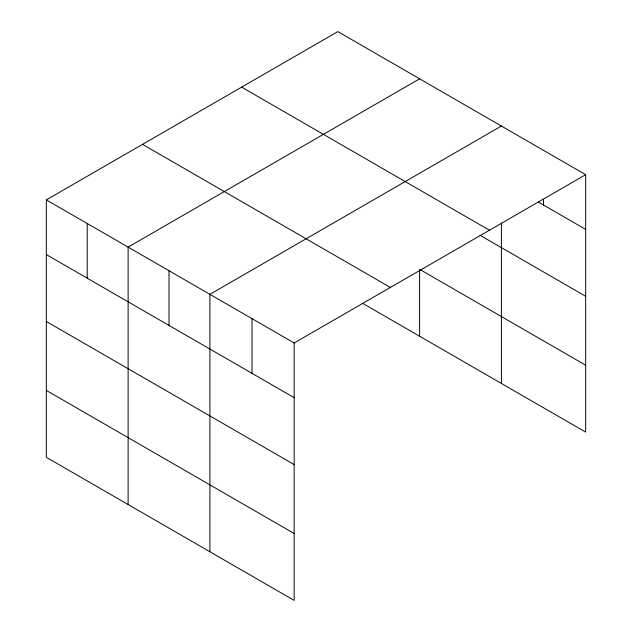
<?xml version="1.0" encoding="UTF-8"?>
<svg xmlns="http://www.w3.org/2000/svg" width="632" height="632" viewBox="0 0 632 632"><rect width="100%" height="100%" fill="white"/><g stroke="black" fill="none" stroke-linecap="round" stroke-linejoin="round"><path stroke-width="0.95" d="M585.667 174.685L294.164 342.978L294.164 600.4L46.334 457.315L46.334 199.894L337.836 31.6L585.667 174.685L585.667 432.106L362.539 303.281M419.616 78.818L128.114 247.112L128.114 504.534M501.405 126.037L209.903 294.33L209.903 551.752M538.48 202.145L585.667 229.384M241.637 87.137L489.468 230.222M480.107 235.333L585.667 296.282M419.616 269.343L585.667 365.209M142.532 144.357L390.363 287.442M46.334 199.894L294.164 342.978M46.334 254.593L294.164 397.678M46.334 321.49L294.164 464.575M46.334 390.418L294.164 533.503M543.536 199.199L543.536 205.06M501.405 223.041L501.405 383.458M419.616 270.322L419.616 336.24M252.034 318.654L252.034 373.354M169.013 270.725L169.013 325.425M87.224 223.507L87.224 278.206"/></g></svg>
